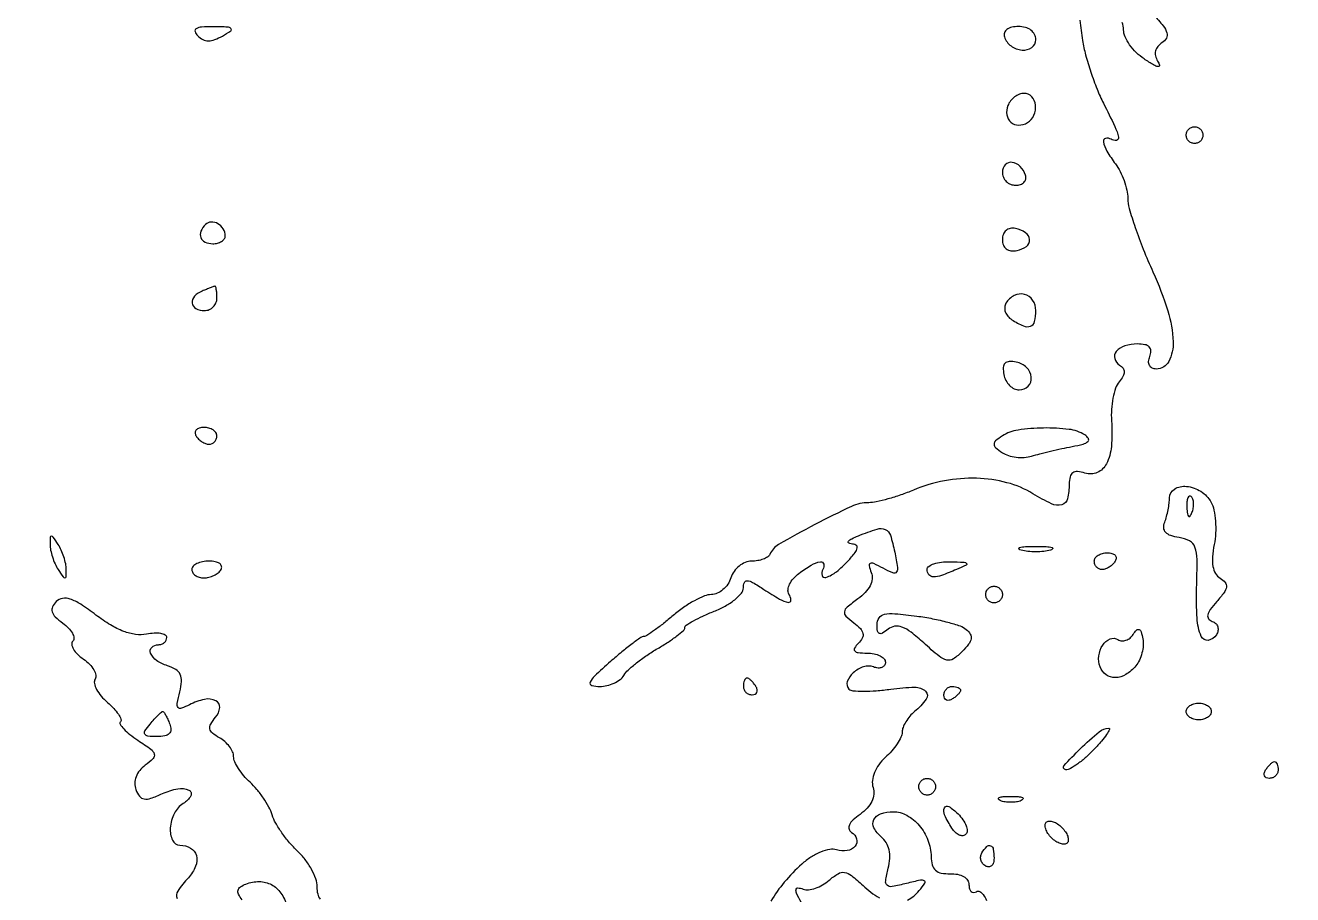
# Model space of a CAD drawing. Extents: x 0 to 4160, y 0 to 3120.
# Drawn here: x 2966.1 to 3117.7, y 1478.1 to 1582.1 of the extents above; entities that cross this region are included whole.
import ezdxf

# ---------------------------------------------------------------- set-up
doc = ezdxf.new("R2010")
doc.units = 0

msp = doc.modelspace()

# ---------------------------------------------------------------- linework, layer by layer
for points in [[(4159.499279, 606.274193, 0.000001), (4159.667734, 974.478125, 0.000057), (4159.806661, 1380.08378, 0.000034), (4159.883999, 1862.25), (4160, 3120), (3296.563358, 3120), (2433.126717, 3120)], [(757.647081, 3119.740147, 0.000002), (520.492565, 3119.487217, 0.4139)], [(1964.75, 0.149832, 0.000016), (2717.930904, 0.232101, 0.000028), (3351.473438, 0.357111)], [(3101.097281, 1583.396449, -0.018189), (3102.252777, 1582.073173, -0.098), (3102.696938, 1581.232507, -0.205836), (3102.624261, 1580.605048, -0.124616), (3102.09568, 1580.059133, 0.0829), (3101.592893, 1579.619049, 0.114382), (3101.328232, 1579.082988, 0.114), (3101.325948, 1578.483781, 0.081955), (3101.579257, 1577.861803, -0.077283), (3101.787808, 1577.363033, -0.536587), (3101.640074, 1577.202272, -0.096712), (3101.102876, 1577.398486, -0.010094), (3099.962911, 1578.118294, -0.048222), (3099.024535, 1578.876761, -0.045662), (3098.229677, 1579.813966, -0.049024), (3097.683732, 1580.780505, -0.103683), (3097.505539, 1581.618294, 0.098972), (3097.330543, 1582.480489, 0.125836)], [(3092.265801, 1582.747972, 0.011337), (3092.593596, 1580.333444, 0.026243), (3092.961275, 1578.609091, 0.014685), (3093.578638, 1576.554697, 0.014621), (3094.326439, 1574.509461, 0.022997), (3095.098788, 1572.806359, -0.00703), (3096.456303, 1570.050358, -0.059401), (3096.897138, 1568.741868, -0.424779), (3096.647335, 1568.374426, -0.182986), (3096, 1568.5, 0.197654), (3095.346115, 1568.607737, 0.400195), (3095.083317, 1568.208771, 0.09013), (3095.506145, 1567.080839, 0.027289), (3096.531803, 1565.55887, -0.045075), (3097.09409, 1564.656948, -0.031113), (3097.568717, 1563.550347, -0.031462), (3097.894029, 1562.419313, -0.054344), (3098, 1561.447186, 0.070457), (3098.173963, 1560.21878, 0.012011), (3098.885894, 1557.960433, 0.012897), (3099.86122, 1555.331019, 0.011177), (3101.015811, 1552.625402, -0.029826), (3102.800678, 1547.969286, -0.067958), (3103.438973, 1544.266785, -0.126762), (3102.921166, 1541.920041, -0.28254), (3101.422977, 1541, -0.110969), (3100.92526, 1541.11184, -0.163123), (3100.604667, 1541.4199, -0.139428), (3100.504781, 1541.900639, -0.073683), (3100.638374, 1542.5, 0.088263), (3100.767128, 1543.168263, 0.200205), (3100.579347, 1543.637157, 0.152668), (3100.05978, 1543.915422, 0.04721), (3099.166006, 1544, 0.074377), (3097.644371, 1543.77239, 0.143786), (3096.625354, 1543.101004, 0.250896), (3096.444236, 1542.255246, 0.186245), (3097.032246, 1541.480071, -0.098805), (3097.440404, 1541.099417, -0.1653), (3097.575771, 1540.654965, -0.122477), (3097.424414, 1540.120016, -0.04334), (3096.967631, 1539.460997, 0.091723), (3096.548156, 1538.710705, 0.033519), (3096.23438, 1537.530446, 0.031869), (3096.056871, 1536.163269, 0.032958), (3096.057545, 1534.800025, -0.036496), (3096.037414, 1531.737661, -0.097763), (3095.448985, 1529.647663, -0.173865), (3094.356828, 1528.615508, -0.182022), (3092.881575, 1528.537587, 0.051397), (3091.983517, 1528.723963, 0.178818), (3091.418934, 1528.578614, 0.186712), (3091.099344, 1528.107188, 0.056706), (3091, 1527.234054, -0.059025), (3090.790217, 1525.463168, -0.274833), (3090.101516, 1524.756111, -0.178135), (3088.879666, 1524.866925, -0.026142), (3086.6555, 1526.068429, 0.072628), (3083.548065, 1527.391633, 0.056915), (3079.917763, 1527.917509, 0.054133), (3076.076366, 1527.617227, 0.05245), (3072.345757, 1526.5, -0.015432), (3070.842782, 1525.925821, -0.015078), (3069.295689, 1525.440625, -0.015151), (3067.913451, 1525.097311, -0.053338), (3067.003829, 1525, 0.109159), (3064.945959, 1524.545311, 0.011878), (3060.56601, 1522.38252, 0.009621), (3056.223691, 1520.000897, 0.165358), (3055.166667, 1518.800906, -0.15308), (3054.908534, 1518.493313, -0.054331), (3054.388024, 1518.235266, -0.047667), (3053.716295, 1518.059136, -0.040314), (3052.984054, 1518, 0.098406), (3052.229683, 1517.850078, 0.071497), (3051.491536, 1517.4125, 0.068874), (3050.881204, 1516.764408, 0.077791), (3050.5, 1516, -0.071034), (3050.13145, 1515.235408, -0.066971), (3049.557423, 1514.587141, -0.071397), (3048.873291, 1514.14886, -0.107028), (3048.182612, 1513.998779, 0.096868), (3047.341977, 1513.833741, 0.027985), (3046.140765, 1513.2639, 0.027014), (3044.830403, 1512.455237, 0.025841), (3043.594461, 1511.498779, -0.009101), (3042.438155, 1510.540402, -0.01271), (3041.367801, 1509.729324, -0.009108), (3040.454615, 1509.098098, -0.140856), (3040.094461, 1508.984027, 0.148558), (3039.726679, 1508.861404, 0.007283), (3038.68013, 1508.096188, 0.011277), (3037.454755, 1507.128435, 0.007858), (3036.114491, 1505.984027, 0.006551), (3034.181437, 1504.234678, 0.103207), (3033.670382, 1503.513433, 0.455913), (3033.852677, 1503.13094, 0.067735), (3034.814801, 1503, 0.057302), (3035.671972, 1503.098559, 0.05065), (3036.522819, 1503.390159, 0.053558), (3037.241722, 1503.81953, 0.096152), (3037.70031, 1504.328202, -0.07109), (3038.217266, 1504.962412, -0.018469), (3039.219779, 1505.820671, -0.018399), (3040.447179, 1506.723697, -0.017844), (3041.75, 1507.54381, 0.012837), (3042.995216, 1508.310365, 0.018836), (3044.045312, 1509.052378, 0.014528), (3044.852745, 1509.707822, 0.218341), (3045, 1510.028961, -0.253031), (3045.161558, 1510.327768, -0.01665), (3046.028125, 1510.854524, -0.020902), (3047.158826, 1511.430429, -0.013845), (3048.5, 1512, 0.033027), (3049.839781, 1512.630648, 0.042289), (3050.971875, 1513.38947, 0.047959), (3051.763837, 1514.158755, 0.17786), (3052, 1514.801656, -0.095422), (3052.123909, 1515.445009, -0.327465), (3052.464074, 1515.657016, -0.114364), (3053.113824, 1515.45366, -0.012246), (3054.464817, 1514.61501, 0.013367), (3056.343342, 1513.454709, 0.086565), (3057.383486, 1513.07045, 0.485179), (3057.687527, 1513.338334, 0.125316), (3057.458879, 1514.066535, -0.169997), (3057.345923, 1514.579361, -0.082587), (3057.536829, 1515.231513, -0.066971), (3057.990867, 1515.919531, -0.051392), (3058.649862, 1516.534731, -0.028653), (3060.120741, 1517.521818, -0.093256), (3061.219514, 1517.920153, -0.399184), (3061.61212, 1517.65283, -0.194129), (3061.5, 1517, 0.222297), (3061.417459, 1516.292214, 0.41432), (3061.887815, 1516.056929, 0.086848), (3063.150994, 1516.738847, 0.041764), (3064.5, 1518, 0.015748), (3065.368721, 1519.022904, 0.120266), (3065.631639, 1519.591387, 0.338188), (3065.47079, 1519.917334, 0.104141), (3064.904988, 1520.063386, -0.151503), (3064.597104, 1520.174311, -0.43647), (3064.576733, 1520.374957, -0.096241), (3064.971087, 1520.679121, -0.020764), (3065.760486, 1521.035041, -0.017963), (3068.016076, 1521.848535, -0.184735), (3068.987701, 1521.794908, -0.215203), (3069.594546, 1521.111831, -0.025177), (3070.115948, 1519.08746, -0.009863), (3070.455081, 1517.244865, -0.199884), (3070.32694, 1516.703154, -0.348193), (3069.907738, 1516.58541, -0.023777), (3068.714627, 1517.152727, 0.012623), (3067.604759, 1517.71114, 0.199531), (3067.191036, 1517.730606, 0.383785), (3067.048813, 1517.464621, 0.031143), (3067.306484, 1516.6437, -0.118867), (3067.406789, 1515.875183, -0.090422), (3067.165416, 1515.05796, -0.073844), (3066.588454, 1514.241123, -0.047103), (3065.708114, 1513.477878, 0.015751), (3064.411695, 1512.488982, 0.181225), (3064.093706, 1511.945144, 0.249038), (3064.265626, 1511.422163, 0.030498), (3065.215202, 1510.615715, -0.037798), (3066.000575, 1509.928757, -0.13985), (3066.312399, 1509.356174, -0.180979), (3066.234948, 1508.795608, -0.072632), (3065.765202, 1508.165202, 0.050405), (3065.297622, 1507.592483, 0.339774), (3065.322021, 1507.25, 0.192366), (3065.730814, 1507.04516, 0.02111), (3066.8, 1507, -0.048345), (3067.641943, 1506.918401, -0.068345), (3068.35375, 1506.674822, -0.088528), (3068.833261, 1506.315727, -0.190096), (3069, 1505.893011, -0.148977), (3068.885242, 1505.516406, -0.152564), (3068.580852, 1505.272043, -0.116799), (3068.118841, 1505.206413, -0.068852), (3067.573113, 1505.33357, 0.176084), (3066.390392, 1505.35464, 0.100727), (3065.144421, 1504.621995, 0.123952), (3064.441298, 1503.575977, 0.290417), (3064.638428, 1502.694906, 0.179661), (3065.103302, 1502.481778, 0.017482), (3066.360823, 1502.43223, 0.020414), (3067.910524, 1502.488664, 0.01475), (3069.629752, 1502.672839, -0.027124), (3072.523676, 1502.910619, -0.196872), (3073.802445, 1502.427787, -0.380631), (3073.891766, 1501.476295, -0.061145), (3072.5, 1500, 0.043183), (3071.926065, 1499.433322, 0.039829), (3071.440625, 1498.761668, 0.042261), (3071.106446, 1498.090122, 0.0946), (3071, 1497.532543, -0.112271), (3070.865077, 1496.939238, -0.034295), (3070.408347, 1496.133666, -0.032407), (3069.756686, 1495.274895, -0.030337), (3068.985864, 1494.487207, 0.050803), (3068.213782, 1493.630889, 0.061097), (3067.684728, 1492.685411, 0.068947), (3067.445121, 1491.748742, 0.105411), (3067.526271, 1490.917226, -0.10227), (3067.612469, 1490.087374, -0.087647), (3067.373417, 1489.240693, -0.075592), (3066.814416, 1488.425216, -0.052038), (3065.966964, 1487.689414, 0.033336), (3065.130895, 1487.016546, 0.095968), (3064.691201, 1486.419957, 0.181161), (3064.648928, 1485.925885, 0.188211), (3064.942868, 1485.535309, -0.180374), (3065.559395, 1484.741434, -0.258302), (3065.384311, 1483.887166, -0.178496), (3064.430092, 1483.35364, -0.116493), (3063.158522, 1483.449687, 0.12433), (3062.332169, 1483.499279, 0.051079), (3061.248454, 1483.176451, 0.045614), (3060.082614, 1482.565417, 0.040176), (3058.992679, 1481.729553, 0.033698), (3056.901136, 1479.567796, 0.043316), (3055.306107, 1477.309512, 0.061994)], [(3001.403052, 1477.523034, -0.124772), (3001.09877, 1478.120609, -0.055736), (3001, 1479.003912, 0.08662), (3000.832613, 1479.962877, 0.0393), (3000.30645, 1481.128006, 0.037373), (2999.542445, 1482.300642, 0.042029), (2998.63898, 1483.297749, -0.029131), (2997.686318, 1484.296205, -0.023195), (2996.776309, 1485.475285, -0.023753), (2996.03414, 1486.650102, -0.053031), (2995.61345, 1487.618116, 0.047351), (2995.217444, 1488.558339, 0.025263), (2994.56414, 1489.638929, 0.024918), (2993.779186, 1490.684182, 0.035336), (2992.974471, 1491.523104, -0.032663), (2992.218872, 1492.302448, -0.033734), (2991.580001, 1493.165583, -0.035822), (2991.134316, 1493.985044, -0.107035), (2991, 1494.605297, 0.10801), (2990.876403, 1495.170777, 0.054512), (2990.499814, 1495.800037, 0.050464), (2989.948544, 1496.392916, 0.052724), (2989.297238, 1496.853533, -0.041402), (2988.467966, 1497.41234, -0.179478), (2988.168028, 1497.912821, -0.179742), (2988.267219, 1498.487367, -0.041544), (2988.838976, 1499.305978, 0.148452), (2989.330745, 1500.475726, 0.316015), (2988.875841, 1501.290998, 0.166675), (2987.514295, 1501.454297, 0.066193), (2985.717791, 1500.812451, -0.029661), (2984.744046, 1500.382231, -0.3314), (2984.361034, 1500.493734, -0.21168), (2984.248879, 1500.972118, -0.014748), (2984.552535, 1502.353294, 0.041181), (2984.759823, 1503.609099, 0.130997), (2984.609451, 1504.439041, 0.14857), (2984.082199, 1505.022624, 0.058505), (2983.084744, 1505.473103, -0.073392), (2981.788631, 1506.105367, -0.14218), (2981.062761, 1506.988522, -0.312123), (2981.20235, 1507.678575, -0.193907), (2982, 1508, 0.084813), (2982.381878, 1508.065246, 0.093418), (2982.70625, 1508.253015, 0.100434), (2982.923181, 1508.532778, 0.11535), (2983, 1508.861328, 0.280554), (2982.820221, 1509.15651, 0.078914), (2982.285853, 1509.333123, 0.055085), (2981.500603, 1509.373714, 0.032629), (2980.56886, 1509.257914, -0.082478), (2979.27601, 1509.226493, -0.055593), (2977.843337, 1509.594384, -0.045588), (2976.262872, 1510.364744, -0.026745), (2974.522733, 1511.550459, 0.017094), (2972.699124, 1512.845258, 0.064575), (2971.443526, 1513.4584, 0.119929), (2970.511323, 1513.539309, 0.15965), (2969.757619, 1513.157619, 0.087908), (2969.319603, 1512.530959, 0.185661), (2969.280204, 1511.9484, 0.127327), (2969.658776, 1511.334937, 0.03332), (2970.552174, 1510.585508, -0.041434), (2971.242913, 1509.986744, -0.066738), (2971.707623, 1509.363248, -0.094936), (2971.888455, 1508.813751, -0.232566), (2971.754789, 1508.421456, 0.238715), (2971.626502, 1508.030067, 0.095541), (2971.821251, 1507.483737, 0.066309), (2972.307017, 1506.864705, 0.040523), (2973.023091, 1506.271273, -0.044957), (2973.747733, 1505.659841, -0.062612), (2974.264153, 1504.987549, -0.079828), (2974.508091, 1504.359811, -0.193589), (2974.424913, 1503.878506, 0.196206), (2974.340015, 1503.372044, 0.065884), (2974.604255, 1502.654803, 0.053631), (2975.140955, 1501.8562, 0.039387), (2975.889995, 1501.095407, -0.024941), (2976.647664, 1500.36902, -0.040708), (2977.203796, 1499.674552, -0.050142), (2977.513244, 1499.099476, -0.303554), (2977.450604, 1498.783937, 0.353692), (2977.418081, 1498.476747, 0.045593), (2977.856552, 1497.918227, 0.03706), (2978.587019, 1497.251216, 0.021477), (2979.552967, 1496.557252, -0.013036), (2981.102861, 1495.482953, -0.165469), (2981.503805, 1494.910083, -0.275427), (2981.362193, 1494.366481, -0.03678), (2980.421695, 1493.566401, 0.064938), (2979.757803, 1492.934054, 0.078641), (2979.328623, 1492.189793, 0.085746), (2979.173471, 1491.404431, 0.097905), (2979.303803, 1490.650684, 0.071115), (2979.746637, 1489.856018, 0.194734), (2980.289042, 1489.534006, 0.123158), (2981.08243, 1489.60879, 0.022119), (2982.47051, 1490.168517, -0.057819), (2984.316855, 1490.76406, -0.161169), (2985.651223, 1490.598987, -0.439148), (2985.867011, 1489.902732, -0.123291), (2984.97104, 1488.983142, 0.140586), (2983.905837, 1487.812776, 0.095348), (2983.423967, 1486.064366, 0.125261), (2983.678872, 1484.583102, 0.296006), (2984.577519, 1484, -0.132064), (2985.853029, 1483.657121, -0.199886), (2986.540211, 1482.755061, -0.162622), (2986.455265, 1481.469648, -0.087007), (2985.597961, 1480.108246, 0.030023), (2984.305764, 1478.495628, 0.267567), (2984.224881, 1477.62485, 0.192018)], [(3071.624268, 1477.410394, 0.099835), (3073.052187, 1478.562882, 0.022688), (3073.716901, 1479.442087, 0.440858), (3073.647884, 1479.738905, 0.183924), (3073.187327, 1479.807615, 0.007555), (3071.529898, 1479.418148, -0.015355), (3069.813384, 1479.042951, -0.22359), (3069.228219, 1479.195773, -0.265298), (3069.031739, 1479.72296, -0.021004), (3069.3456, 1481.240844, 0.046614), (3069.525901, 1482.41206, 0.070258), (3069.442784, 1483.439789, 0.079968), (3069.096557, 1484.30517, 0.084675), (3068.501344, 1484.998884, -0.098106), (3067.633384, 1486.066772, -0.23757), (3067.613203, 1487.055436, -0.206172), (3068.422273, 1487.762284, -0.078013), (3069.936572, 1488, -0.128008), (3071.574495, 1487.573679, -0.090289), (3073.04939, 1486.357999, -0.083834), (3074.087292, 1484.603033, -0.088147), (3074.467706, 1482.635217, 0.06243), (3074.608044, 1481.638074, 0.144247), (3075.000367, 1480.99967, 0.137947), (3075.689834, 1480.658868, 0.055102), (3076.75, 1480.579401, -0.056098), (3077.635966, 1480.511221, -0.084711), (3078.35916, 1480.240741, -0.108383), (3078.830045, 1479.808319, -0.154213), (3079, 1479.270384, 0.066366), (3079.065476, 1478.779266, 0.139207), (3079.262415, 1478.451995, 0.191082), (3079.554158, 1478.337213, 0.138577), (3079.893326, 1478.434072, -0.269749), (3080.28352, 1478.444461, -0.10378), (3080.711237, 1478.078935, -0.066022), (3081.114756, 1477.382222, -0.036819)], [(3058.905599, 1477.17639, -0.013502), (3058.36949, 1478.246606, -0.14951), (3058.303207, 1478.715016, -0.400297), (3058.531639, 1478.889762, -0.059375), (3059.152894, 1478.74619, 0.114929), (3059.796161, 1478.670666, 0.053426), (3060.621428, 1478.854115, 0.048939), (3061.487168, 1479.244145, 0.048957), (3062.260478, 1479.794958, -0.04207), (3063.336096, 1480.583608, -0.177446), (3064.10781, 1480.737906, -0.13148), (3064.933623, 1480.373712, -0.019346), (3066.324929, 1479.16447, 0.051643), (3068.276682, 1477.677673, 0.115158)], [(2992.023035, 1477.472245, -0.052237), (2991.591997, 1478.118323, -0.181887), (2991.530932, 1478.607755, -0.188077), (2991.807442, 1479.005471, -0.056322), (2992.474477, 1479.351832, -0.094052), (2994.075552, 1479.641287, -0.120598), (2995.522093, 1479.273877, -0.118534), (2996.652881, 1478.272584, -0.088811), (2997.353221, 1476.757284, -0.053277)]]:
    msp.add_lwpolyline(points, format="xyb")
for points in [[(2986.703625, 1580.896375, 0.081552), (2987.319734, 1580.454056, 0.112876), (2987.979007, 1580.296134, 0.092968), (2988.736085, 1580.430066, 0.04153), (2989.653625, 1580.865967, 0.016776), (2990.652801, 1581.492498, 0.471567), (2990.678588, 1581.760595, 0.18983), (2990.288592, 1581.930193, 0.006175), (2988.55, 1581.969591, 0.016922), (2987.163235, 1581.936951, 0.117828), (2986.518253, 1581.743112, 0.358555), (2986.389929, 1581.397715, 0.113627)], [(3083.249533, 1580.75, 0.158083), (3084.039168, 1579.678258, 0.13487), (3085.361025, 1579.189563, 0.175333), (3086.515014, 1579.49796, 0.245384), (3087, 1580.426676, 0.12024), (3086.84677, 1581.054646, 0.111791), (3086.41896, 1581.561201, 0.09567), (3085.751548, 1581.888599, 0.066422), (3084.916667, 1582, 0.053387), (3084.110991, 1581.91373, 0.107922), (3083.533315, 1581.649944, 0.156475), (3083.245859, 1581.244726, 0.158297)], [(3083.650663, 1572.532025, 0.13165), (3083.533877, 1571.419746, 0.176941), (3084.022119, 1570.541611, 0.181482), (3084.949662, 1570.198774, 0.138007), (3086, 1570.5, 0.150192), (3086.775084, 1571.385388, 0.133976), (3086.963762, 1572.596518, 0.157732), (3086.509712, 1573.600542, 0.211367), (3085.606989, 1574, 0.094485), (3085.032358, 1573.890434, 0.066829), (3084.457701, 1573.568782, 0.064693), (3083.970132, 1573.093207, 0.075703)], [(3107, 1569, -0.099038), (3106.923658, 1568.618362, -0.097945), (3106.70625, 1568.29375, -0.097945), (3106.381638, 1568.076342, -0.099038), (3106, 1568, -0.099038), (3105.618362, 1568.076342, -0.097945), (3105.29375, 1568.29375, -0.097945), (3105.076342, 1568.618362, -0.099038), (3105, 1569, -0.099038), (3105.076342, 1569.381638, -0.097945), (3105.29375, 1569.70625, -0.097945), (3105.618362, 1569.923658, -0.099038), (3106, 1570, -0.099038), (3106.381638, 1569.923658, -0.097945), (3106.70625, 1569.70625, -0.097945), (3106.923658, 1569.381638, -0.099038)], [(3083, 1564.583333, 0.099038), (3083.120875, 1563.979073, 0.097945), (3083.465104, 1563.465104, 0.097945), (3083.979073, 1563.120875, 0.099038), (3084.583333, 1563, 0.077096), (3085.158616, 1563.089234, 0.119977), (3085.585286, 1563.348828, 0.144529), (3085.795817, 1563.735738, 0.134046), (3085.770833, 1564.1875, 0.113253), (3085.122932, 1565.250696, 0.165501), (3084.153639, 1565.742973, 0.244413), (3083.346973, 1565.459866, 0.190724)], [(2987.63948, 1558.306147, 0.094876), (2987.086489, 1557.491235, 0.1934), (2987.067517, 1556.730754, 0.202875), (2987.575357, 1556.193711, 0.103624), (2988.5, 1556, 0.06085), (2989.073598, 1556.070066, 0.079459), (2989.559375, 1556.276414, 0.097386), (2989.8846, 1556.582093, 0.156819), (2990, 1556.940983, 0.139398), (2989.764316, 1557.769921, 0.123736), (2989.119339, 1558.396031, 0.139481), (2988.316568, 1558.598585, 0.191124)], [(3083, 1556.5, 0.090288), (3083.120561, 1555.837793, 0.143006), (3083.464524, 1555.379901, 0.134068), (3084.019642, 1555.160813, 0.075042), (3084.75, 1555.190371, 0.110048), (3085.882382, 1555.681821, 0.259838), (3086.256394, 1556.489471, 0.231347), (3085.774796, 1557.312476, 0.095633), (3084.552821, 1557.823324, 0.097115), (3083.936825, 1557.830508, 0.131707), (3083.436667, 1557.592675, 0.128059), (3083.113232, 1557.130198, 0.089125)], [(2987.25, 1550.337719, 0.104915), (2986.317707, 1549.709989, 0.222484), (2986.040943, 1548.905392, 0.250307), (2986.486727, 1548.249679, 0.121389), (2987.5, 1548, 0.099038), (2988.072457, 1548.114514, 0.097945), (2988.559375, 1548.440625, 0.097945), (2988.885486, 1548.927543, 0.099038), (2989, 1549.5, 0.015709), (2988.982098, 1550.069675, 0.027836), (2988.926562, 1550.536184, 0.029314), (2988.84757, 1550.869414, 0.41847), (2988.75, 1550.921053, 0.01488), (2988.592253, 1550.866025, 0.001374), (2988.20625, 1550.717133, 0.001771), (2987.746967, 1550.536647, 0.001388)], [(3083.430902, 1548.888197, 0.123544), (3083.274791, 1548.397018, 0.099558), (3083.350436, 1547.846576, 0.089711), (3083.64727, 1547.320824, 0.078477), (3084.121885, 1546.903509, 0.036271), (3085.522607, 1546.152598, 0.198442), (3086.363573, 1546.129217, 0.250731), (3086.852821, 1546.692171, 0.056091), (3087, 1548, 0.147812), (3086.622461, 1549.249192, 0.187113), (3085.644268, 1549.938493, 0.179909), (3084.425567, 1549.801294, 0.138146)], [(3083.172882, 1540.340813, 0.073891), (3083.419956, 1539.637353, 0.07517), (3083.859855, 1539.040739, 0.081554), (3084.419217, 1538.639163, 0.115485), (3085.013695, 1538.5, 0.200576), (3086.092025, 1538.950707, 0.224971), (3086.46091, 1540.005515, 0.174236), (3085.890898, 1541.182049, 0.147142), (3084.659187, 1541.827118, 0.055061), (3083.812957, 1541.895168, 0.191187), (3083.318374, 1541.681626, 0.191187), (3083.104832, 1541.187043, 0.055061)], [(2986.5, 1533, 0.06081), (2986.806203, 1532.617485, 0.051032), (2987.2129, 1532.29375, 0.053229), (2987.653442, 1532.073302, 0.089642), (2988.059017, 1532, 0.105429), (2988.418051, 1532.076556, 0.099231), (2988.723586, 1532.29375, 0.096318), (2988.928382, 1532.618268, 0.092995), (2989, 1533, 0.153634), (2988.879982, 1533.381379, 0.097988), (2988.542039, 1533.70625, 0.080552), (2988.037096, 1533.925455, 0.062283), (2987.440983, 1534, 0.066118), (2986.889346, 1533.926733, 0.138808), (2986.521475, 1533.70625, 0.191142), (2986.392057, 1533.379648, 0.139169)], [(3083, 1532.984687, 0.025803), (3082.186811, 1532.388664, 0.22538), (3082, 1531.995281, 0.222603), (3082.185749, 1531.598734, 0.025178), (3083, 1530.986996, 0.074555), (3083.720455, 1530.64328, 0.045202), (3084.646875, 1530.44972, 0.044219), (3085.624008, 1530.423088, 0.058391), (3086.5, 1530.580486, -0.010943), (3087.467264, 1530.85084, -0.004899), (3088.750073, 1531.165943, -0.004847), (3090.113385, 1531.472775, -0.006562), (3091.351312, 1531.721858, 0.017384), (3092.672291, 1532.017533, 0.123832), (3093.242684, 1532.330159, 0.368037), (3093.28512, 1532.689015, 0.104976), (3092.851312, 1533.113056, 0.111946), (3090.983403, 1533.777723, 0.032995), (3087.929185, 1533.93955, 0.033083), (3084.875451, 1533.697274, 0.10933)], [(3107.956189, 1525.081862, -0.071507), (3108.305489, 1524.120854, -0.032402), (3108.494188, 1522.792148, -0.031251), (3108.514241, 1521.340131, -0.037198), (3108.346129, 1519.980645, 0.029486), (3108.140967, 1518.508186, 0.064189), (3108.196418, 1517.370811, 0.088597), (3108.506162, 1516.531778, 0.122315), (3109.064993, 1515.959832, -0.080961), (3109.663901, 1515.439673, -0.213611), (3109.813752, 1514.904855, -0.125437), (3109.530729, 1514.230335, -0.022182), (3108.649106, 1513.16476, 0.023939), (3107.870745, 1512.217235, 0.105019), (3107.57017, 1511.562802, 0.224309), (3107.671688, 1511.108894, 0.147992), (3108.11592, 1510.794693, -0.111532), (3108.531317, 1510.543487, -0.128167), (3108.772923, 1510.14925, -0.120761), (3108.799175, 1509.668108, -0.092191), (3108.607953, 1509.174671, -0.217108), (3107.631338, 1508.521281, -0.346678), (3106.797051, 1508.982882, -0.085531), (3106.291182, 1511.169362, -0.022273), (3106.247094, 1514.789784, 0.008933), (3106.296753, 1518.215209, 0.083284), (3106.04827, 1519.666652, 0.189691), (3105.399532, 1520.420397, 0.085814), (3104.13952, 1520.82957, -0.044228), (3103.144064, 1521.063894, -0.125261), (3102.547347, 1521.445368, -0.174887), (3102.318093, 1521.977934, -0.107064), (3102.423545, 1522.661357, 0.025839), (3102.644432, 1523.339834, 0.01705), (3102.830666, 1524.138898, 0.017172), (3102.958847, 1524.930461, 0.03156), (3103, 1525.581787, -0.264274), (3103.597649, 1526.633553, -0.16083), (3105.03252, 1526.952007, -0.115195), (3106.762291, 1526.359695, -0.130766)], [(3105.078947, 1524.416667, 0.018894), (3105.137993, 1523.670344, 0.168741), (3105.279315, 1523.37858, 0.470617), (3105.461564, 1523.395823, 0.054073), (3105.683114, 1523.8125, 0.051402), (3105.839148, 1524.359369, 0.05415), (3105.876576, 1524.916927, 0.060344), (3105.797407, 1525.402231, 0.126455), (3105.604167, 1525.729167, 0.296942), (3105.385309, 1525.77538, 0.208169), (3105.200665, 1525.592839, 0.077125), (3105.089945, 1525.112848, 0.028489)], [(2969.030626, 1520, 0.050718), (2969.10006, 1519.317242, 0.027466), (2969.315379, 1518.5, 0.027073), (2969.628749, 1517.684006, 0.038252), (2970, 1517, 0.007261), (2970.591006, 1516.113979, 0.246842), (2970.807812, 1516, 0.399741), (2970.947847, 1516.133247, 0.012417), (2970.969374, 1517, 0.050718), (2970.89994, 1517.682758, 0.027466), (2970.684621, 1518.5, 0.027073), (2970.371251, 1519.315994, 0.038252), (2970, 1520, 0.007261), (2969.408994, 1520.886021, 0.246842), (2969.192188, 1521, 0.399741), (2969.052153, 1520.866753, 0.012417)], [(3088.75, 1519.310674, -0.039571), (3087.952734, 1519.168469, -0.024357), (3087, 1519.122029, -0.024357), (3086.047266, 1519.168469, -0.039571), (3085.25, 1519.310674, -0.161593), (3084.99086, 1519.478988, -0.542911), (3085.042187, 1519.633659, -0.052887), (3085.748017, 1519.740287, -0.011065), (3087, 1519.767997, -0.011065), (3088.251983, 1519.740287, -0.052887), (3088.957813, 1519.633659, -0.542911), (3089.00914, 1519.478988, -0.161593)], [(3096.5, 1518, -0.06081), (3096.193797, 1517.617485, -0.051032), (3095.7871, 1517.29375, -0.053229), (3095.346558, 1517.073302, -0.089642), (3094.940983, 1517, -0.105429), (3094.581949, 1517.076556, -0.099231), (3094.276414, 1517.29375, -0.096318), (3094.071618, 1517.618268, -0.092995), (3094, 1518, -0.153634), (3094.120018, 1518.381379, -0.097988), (3094.457961, 1518.70625, -0.080552), (3094.962904, 1518.925455, -0.062283), (3095.559017, 1519, -0.066118), (3096.110654, 1518.926733, -0.138808), (3096.478525, 1518.70625, -0.191142), (3096.607943, 1518.379648, -0.139169)], [(2986, 1517, 0.142666), (2986.111069, 1516.61866, 0.09965), (2986.423289, 1516.29375, 0.08433), (2986.890182, 1516.074854, 0.067639), (2987.440983, 1516, 0.061875), (2988.038022, 1516.074167, 0.051278), (2988.640225, 1516.29375, 0.053305), (2989.157656, 1516.617164, 0.08825), (2989.5, 1517, 0.202618), (2989.558599, 1517.378123, 0.181468), (2989.33165, 1517.70625, 0.104212), (2988.804599, 1517.928459, 0.047867), (2988.059017, 1518, 0.0466), (2987.270941, 1517.926392, 0.066561), (2986.604836, 1517.70625, 0.086673), (2986.155423, 1517.381985, 0.195654)], [(3077.5, 1517, -0.014632), (3075.71128, 1516.292613, -0.087053), (3074.725732, 1516.119714, -0.234317), (3074.21059, 1516.375152, -0.163981), (3074, 1517, -0.24567), (3074.197844, 1517.37836, -0.070412), (3074.807813, 1517.685604, -0.053373), (3075.696629, 1517.883773, -0.034583), (3076.75, 1517.929715, -0.004372), (3078.415213, 1517.872581, -0.215481), (3078.703411, 1517.727088, -0.485414), (3078.656439, 1517.521868, -0.009027)], [(3083, 1514, -0.099038), (3082.923658, 1513.618362, -0.097945), (3082.70625, 1513.29375, -0.097945), (3082.381638, 1513.076342, -0.099038), (3082, 1513, -0.099038), (3081.618362, 1513.076342, -0.097945), (3081.29375, 1513.29375, -0.097945), (3081.076342, 1513.618362, -0.099038), (3081, 1514, -0.099038), (3081.076342, 1514.381638, -0.097945), (3081.29375, 1514.70625, -0.097945), (3081.618362, 1514.923658, -0.099038), (3082, 1515, -0.099038), (3082.381638, 1514.923658, -0.097945), (3082.70625, 1514.70625, -0.097945), (3082.923658, 1514.381638, -0.099038)], [(3078.683088, 1509.828675, -0.093052), (3079.150178, 1509.276684, -0.176006), (3079.246543, 1508.709403, -0.118436), (3078.955341, 1508.050161, -0.032078), (3078.20119, 1507.183088, -0.049522), (3077.141508, 1506.305209, -0.206119), (3076.344197, 1506.154899, -0.118978), (3075.418061, 1506.610356, -0.0124), (3073.581101, 1508.217247, 0.020504), (3072.073612, 1509.493414, 0.074432), (3070.982562, 1510.107861, 0.129952), (3070.105146, 1510.201087, 0.135857), (3069.312998, 1509.844803, -0.034627), (3068.661028, 1509.375904, -0.244175), (3068.283823, 1509.347449, -0.259193), (3068.058747, 1509.637523, -0.038185), (3068, 1510.405638, -0.148632), (3068.24437, 1511.209542, -0.194774), (3068.873665, 1511.636251, -0.075283), (3070.145405, 1511.713728, -0.010736), (3072.75, 1511.42367, -0.015171), (3074.655269, 1511.110885, -0.017393), (3076.452219, 1510.694236, -0.016717), (3077.94081, 1510.240193, -0.088597)], [(3098.960131, 1505.451961, -0.081805), (3097.782157, 1504.429534, -0.132127), (3096.517293, 1504.053674, -0.165047), (3095.427457, 1504.392033, -0.145058), (3094.699509, 1505.340684, -0.123413), (3094.539153, 1506.661416, -0.113024), (3095.009409, 1507.950269, -0.149233), (3095.879545, 1508.682536, -0.243886), (3096.819098, 1508.611803, 0.120941), (3097.277977, 1508.463362, 0.099918), (3097.789227, 1508.528656, 0.09091), (3098.274777, 1508.798675, 0.080416), (3098.657441, 1509.233688, -0.046561), (3099.05759, 1509.755678, -0.324813), (3099.354746, 1509.81455, -0.21378), (3099.600983, 1509.532115, -0.025088), (3099.809115, 1508.701961, -0.067759), (3099.857004, 1507.907068, -0.045125), (3099.706591, 1507.005582, -0.044922), (3099.395209, 1506.139937, -0.064499)], [(3052, 1503, 0.105053), (3052.081062, 1502.618444, 0.099167), (3052.311086, 1502.29375, 0.09642), (3052.654762, 1502.076123, 0.093332), (3053.059017, 1502, 0.108972), (3053.413961, 1502.078288, 0.182303), (3053.6254, 1502.29375, 0.161196), (3053.656512, 1502.6179, 0.082592), (3053.5, 1503, 0.029505), (3053.231006, 1503.382774, 0.035638), (3052.933975, 1503.70625, 0.038439), (3052.65171, 1503.934461, 0.151918), (3052.440983, 1504, 0.210953), (3052.272352, 1503.92554, 0.081139), (3052.129539, 1503.70625, 0.061769), (3052.032345, 1503.382849, 0.042167)], [(3078, 1502.559017, -0.151918), (3077.934461, 1502.34829, -0.038439), (3077.70625, 1502.066025, -0.035638), (3077.382774, 1501.768994, -0.029505), (3077, 1501.5, -0.082592), (3076.6179, 1501.343488, -0.161196), (3076.29375, 1501.3746, -0.182303), (3076.078288, 1501.586039, -0.108972), (3076, 1501.940983, -0.093332), (3076.076123, 1502.345238, -0.09642), (3076.29375, 1502.688914, -0.099167), (3076.618444, 1502.918938, -0.105053), (3077, 1503, -0.042167), (3077.382849, 1502.967655, -0.061769), (3077.70625, 1502.870461, -0.081139), (3077.92554, 1502.727648, -0.210953)], [(2983.361626, 1498.5, -0.089466), (2983.489222, 1497.829139, -0.202715), (2983.296311, 1497.360518, -0.150913), (2982.76503, 1497.08345, -0.045316), (2981.84617, 1497, -0.022078), (2980.738008, 1497.048955, -0.247073), (2980.378933, 1497.2805, -0.281513), (2980.393078, 1497.682075, -0.02718), (2981, 1498.5, -0.009954), (2981.496618, 1499.074713, -0.014497), (2981.958682, 1499.559375, -0.009934), (2982.357404, 1499.938648, -0.187279), (2982.515456, 1500, -0.25108), (2982.649373, 1499.928228, -0.018302), (2982.875627, 1499.559375, -0.022097), (2983.121443, 1499.074768, -0.01471)], [(3108, 1500, -0.148195), (3107.884432, 1499.618646, -0.098894), (3107.559375, 1499.29375, -0.082425), (3107.073457, 1499.074694, -0.064853), (3106.5, 1499, -0.064853), (3105.926543, 1499.074694, -0.082425), (3105.440625, 1499.29375, -0.098894), (3105.115568, 1499.618646, -0.148195), (3105, 1500, -0.148195), (3105.115568, 1500.381354, -0.098894), (3105.440625, 1500.70625, -0.082425), (3105.926543, 1500.925306, -0.064853), (3106.5, 1501, -0.064853), (3107.073457, 1500.925306, -0.082425), (3107.559375, 1500.70625, -0.098894), (3107.884432, 1500.381354, -0.148195)], [(3094, 1495.5, -0.021631), (3093.021929, 1494.545215, -0.026385), (3092.025299, 1493.743658, -0.026466), (3091.135862, 1493.171471, -0.137892), (3090.575686, 1493.031601, -0.636997), (3090.372474, 1493.502928, -0.019121), (3092.318519, 1495.527873, -0.016143), (3094.593906, 1497.583679, -0.177443), (3095.730078, 1498, -0.56111), (3095.824489, 1497.845363, -0.032717), (3095.477019, 1497.265625, -0.024844), (3094.858045, 1496.459858, -0.01237)], [(3116, 1493, -0.105053), (3115.918938, 1492.618444, -0.099167), (3115.688914, 1492.29375, -0.09642), (3115.345238, 1492.076123, -0.093332), (3114.940983, 1492, -0.108972), (3114.586039, 1492.078288, -0.182303), (3114.3746, 1492.29375, -0.161196), (3114.343488, 1492.6179, -0.082592), (3114.5, 1493, -0.029505), (3114.768994, 1493.382774, -0.035638), (3115.066025, 1493.70625, -0.038439), (3115.34829, 1493.934461, -0.151918), (3115.559017, 1494, -0.210953), (3115.727648, 1493.92554, -0.081139), (3115.870461, 1493.70625, -0.061769), (3115.967655, 1493.382849, -0.042167)], [(3075, 1491, -0.099038), (3074.923658, 1490.618362, -0.097945), (3074.70625, 1490.29375, -0.097945), (3074.381638, 1490.076342, -0.099038), (3074, 1490, -0.099038), (3073.618362, 1490.076342, -0.097945), (3073.29375, 1490.29375, -0.097945), (3073.076342, 1490.618362, -0.099038), (3073, 1491, -0.099038), (3073.076342, 1491.381638, -0.097945), (3073.29375, 1491.70625, -0.097945), (3073.618362, 1491.923658, -0.099038), (3074, 1492, -0.099038), (3074.381638, 1491.923658, -0.097945), (3074.70625, 1491.70625, -0.097945), (3074.923658, 1491.381638, -0.099038)], [(3085.25, 1489.337719, -0.057986), (3084.679992, 1489.181385, -0.037979), (3084, 1489.12966, -0.037979), (3083.320008, 1489.181385, -0.057986), (3082.75, 1489.337719, -0.174857), (3082.540618, 1489.525001, -0.447206), (3082.601562, 1489.693942, -0.078554), (3083.10856, 1489.810911, -0.017491), (3084, 1489.842105, -0.017491), (3084.89144, 1489.810911, -0.078554), (3085.398438, 1489.693942, -0.447206), (3085.459382, 1489.525001, -0.174857)], [(3078.636103, 1485.30277, -0.176889), (3078.278758, 1485.136611, -0.124167), (3077.836774, 1485.208838, -0.091488), (3077.371933, 1485.521099, -0.058289), (3076.96094, 1486.02896, -0.030352), (3076.087353, 1487.615839, -0.214706), (3076.070563, 1488.474261, -0.466566), (3076.590144, 1488.631732, -0.051692), (3077.690476, 1487.738095, -0.042131), (3078.283044, 1487.036266, -0.061728), (3078.665576, 1486.325397, -0.081089), (3078.79508, 1485.713459, -0.211086)], [(3090.8125, 1485.0625, -0.08306), (3090.888442, 1484.579684, -0.196386), (3090.75, 1484.25, -0.196386), (3090.420316, 1484.111558, -0.08306), (3089.9375, 1484.1875, -0.068635), (3089.402945, 1484.45155, -0.04742), (3088.882031, 1484.882031, -0.04742), (3088.45155, 1485.402945, -0.068635), (3088.1875, 1485.9375, -0.08306), (3088.111558, 1486.420316, -0.196386), (3088.25, 1486.75, -0.196386), (3088.579684, 1486.888442, -0.08306), (3089.0625, 1486.8125, -0.068635), (3089.597055, 1486.54845, -0.04742), (3090.117969, 1486.117969, -0.04742), (3090.54845, 1485.597055, -0.068635)], [(3082, 1482.440983, -0.067432), (3081.925389, 1481.890269, -0.140899), (3081.701458, 1481.524436, -0.190788), (3081.36964, 1481.397824, -0.136093), (3080.983688, 1481.510081, -0.090427), (3080.639411, 1481.820631, -0.095498), (3080.434921, 1482.22714, -0.099685), (3080.401101, 1482.665803, -0.108373), (3080.542705, 1483.069098, -0.050477), (3081.13314, 1483.838655, -0.315493), (3081.592818, 1483.933879, -0.25701), (3081.914842, 1483.519563, -0.039415)]]:
    msp.add_lwpolyline(points, format="xyb", close=True)

doc.saveas('drawing.dxf')
